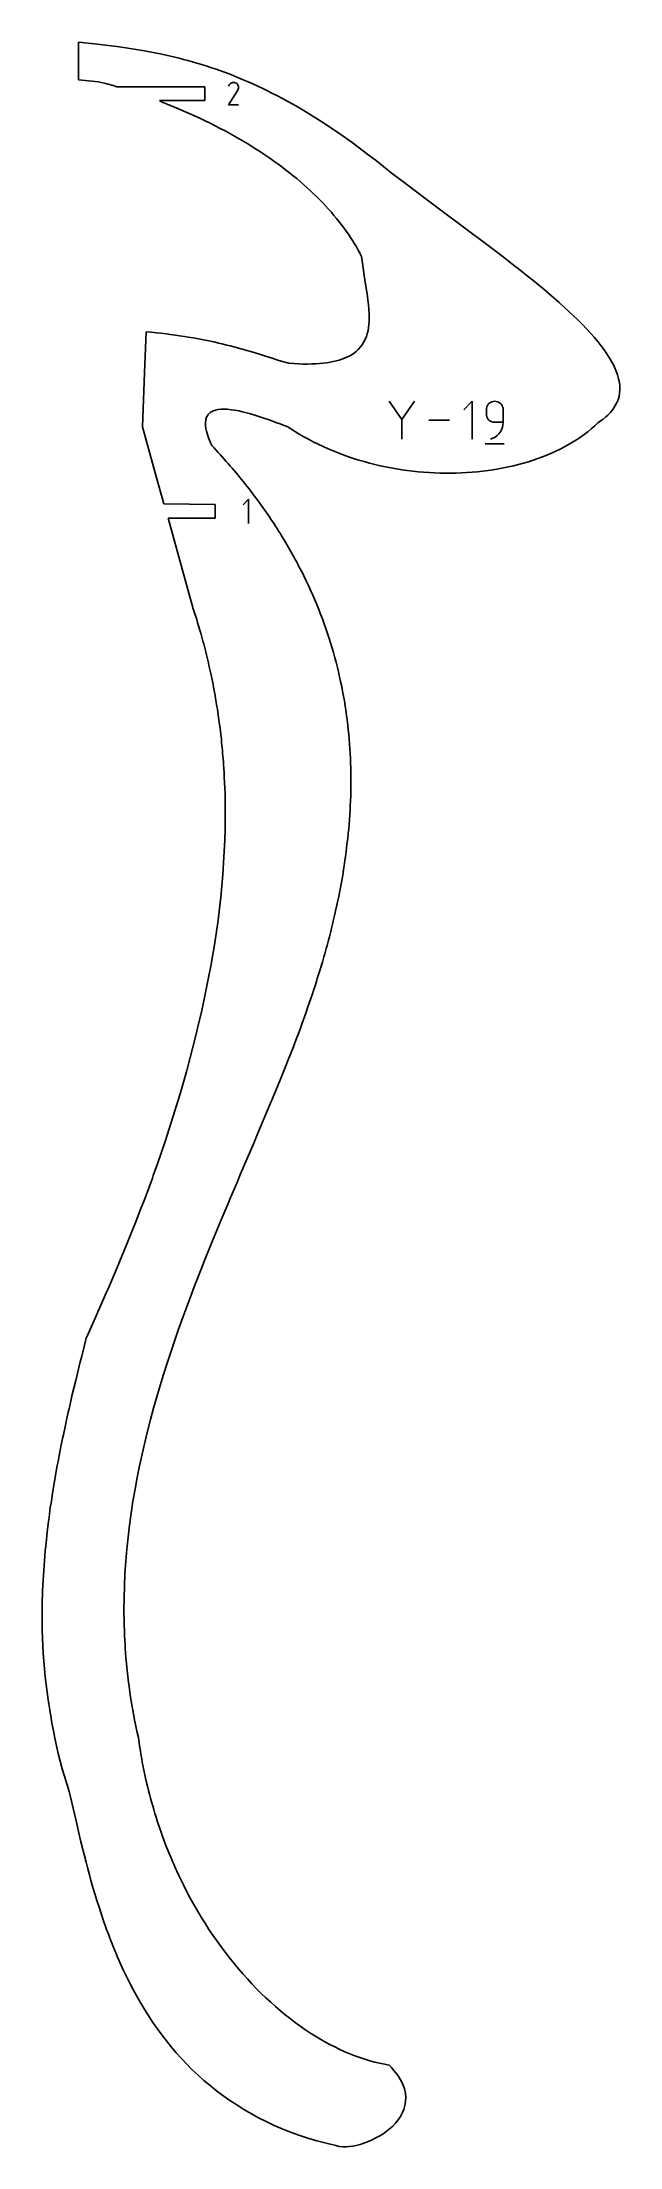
# Model space of a CAD drawing. Header units: centimetres. Extents: x -105 to 10, y -204 to 215.
import ezdxf

# ---------------------------------------------------------------- set-up
doc = ezdxf.new("R2010")
doc.units = ezdxf.units.CM
doc.header["$MEASUREMENT"] = 0
doc.layers.add('annotation', color=7, linetype='Continuous', lineweight=0)
doc.layers.add('boundary', color=7, linetype='Continuous', lineweight=0)

msp = doc.modelspace()

# ---------------------------------------------------------------- linework, layer by layer
at = {"layer": 'annotation', "color": 1, "lineweight": 25, "true_color": 0xff0000}
for p, q in [((-67.8, 202.55), (-65.97, 205.49)), ((-67.66, 206.51), (-67.79, 206.26)), ((-67.56, 206.66), (-67.66, 206.51)), ((-67.44, 206.78), (-67.56, 206.66)), ((-67.3, 206.88), (-67.44, 206.78)), ((-67.14, 206.95), (-67.3, 206.88)), ((-66.98, 206.99), (-67.14, 206.95)), ((-66.81, 207.01), (-66.98, 206.99)), ((-66.64, 206.99), (-66.81, 207.01)), ((-66.47, 206.95), (-66.64, 206.99)), ((-66.31, 206.87), (-66.47, 206.95)), ((-66.17, 206.77), (-66.31, 206.87)), ((-66.31, 206.87), (-66.31, 206.87)), ((-66.04, 206.65), (-66.17, 206.77)), ((-65.95, 206.51), (-66.04, 206.65)), ((-65.97, 205.49), (-65.97, 205.5)), ((-65.97, 205.5), (-65.97, 205.5)), ((-65.97, 205.5), (-65.96, 205.5)), ((-65.97, 205.49), (-65.97, 205.49)), ((-65.96, 205.51), (-65.95, 205.52)), ((-65.96, 205.5), (-65.96, 205.51)), ((-65.96, 205.51), (-65.96, 205.51)), ((-65.96, 205.51), (-65.96, 205.51)), ((-65.96, 205.51), (-65.96, 205.51)), ((-65.88, 206.35), (-65.95, 206.51)), ((-65.95, 205.52), (-65.88, 205.68)), ((-65.95, 205.52), (-65.95, 205.52)), ((-65.95, 205.52), (-65.95, 205.52)), ((-65.83, 206.19), (-65.88, 206.35)), ((-65.88, 205.68), (-65.83, 205.85)), ((-65.82, 206.02), (-65.83, 206.19)), ((-65.83, 205.85), (-65.82, 206.02)), ((-65.82, 202.55), (-67.8, 202.55)), ((-33.3, 139.86), (-35.82, 143.5)), ((-30.79, 143.5), (-33.3, 139.86)), ((-19.32, 143.5), (-21, 141.82)), ((-19.32, 135.95), (-19.32, 143.5)), ((-16.26, 142.67), (-16.39, 142.41)), ((-16.1, 142.9), (-16.26, 142.67)), ((-15.9, 143.11), (-16.1, 142.9)), ((-15.66, 143.27), (-15.9, 143.11)), ((-15.4, 143.39), (-15.66, 143.27)), ((-15.12, 143.47), (-15.4, 143.39)), ((-14.82, 143.5), (-15.12, 143.47)), ((-14.51, 143.47), (-14.82, 143.5)), ((-14.82, 143.5), (-14.82, 143.5)), ((-14.23, 143.39), (-14.51, 143.47)), ((-13.97, 143.27), (-14.23, 143.39)), ((-13.74, 143.11), (-13.97, 143.27)), ((-13.53, 142.9), (-13.74, 143.11)), ((-13.37, 142.67), (-13.53, 142.9)), ((-13.25, 142.41), (-13.37, 142.67)), ((-33.3, 140.15), (-33.3, 135.95)), ((-23.83, 139.73), (-27.95, 139.73)), ((-16.47, 142.12), (-16.49, 141.82)), ((-16.49, 141.82), (-16.49, 140.98)), ((-16.49, 140.98), (-16.49, 140.98)), ((-16.49, 140.98), (-16.47, 140.68)), ((-16.39, 142.41), (-16.47, 142.12)), ((-16.47, 140.68), (-16.39, 140.4)), ((-16.39, 140.4), (-16.26, 140.14)), ((-16.26, 140.14), (-16.1, 139.9)), ((-16.1, 139.9), (-15.9, 139.7)), ((-15.9, 139.7), (-15.66, 139.53)), ((-15.66, 139.53), (-15.4, 139.41)), ((-15.4, 139.41), (-15.12, 139.33)), ((-15.12, 139.33), (-14.82, 139.31)), ((-14.82, 139.31), (-13.14, 139.31)), ((-13.29, 138.31), (-13.18, 138.8)), ((-13.17, 142.12), (-13.25, 142.41)), ((-13.18, 138.8), (-13.14, 139.31)), ((-13.14, 141.82), (-13.17, 142.12)), ((-13.14, 139.31), (-13.14, 141.82)), ((-13.14, 141.82), (-13.14, 141.82)), ((-16.7, 135.01), (-12.93, 135.01)), ((-15.65, 135.95), (-15.18, 136.13)), ((-15.65, 135.95), (-15.65, 135.95)), ((-15.18, 136.13), (-14.74, 136.37)), ((-14.74, 136.37), (-14.34, 136.67)), ((-14.34, 136.67), (-13.99, 137.02)), ((-13.99, 137.02), (-13.7, 137.41)), ((-13.7, 137.41), (-13.46, 137.84)), ((-13.46, 137.84), (-13.29, 138.31)), ((-63.8, 123.97), (-64.87, 122.9)), ((-63.8, 119.17), (-63.8, 123.97))]:
    msp.add_line(p, q, dxfattribs=at)
at = {"layer": 'boundary', "color": 5, "lineweight": 25, "true_color": 0x0000ff}
for p, q in [((-97.65, 215.04), (-97.67, 208.22)), ((-94.45, 214.68), (-97.65, 215.04)), ((-92.82, 214.49), (-94.45, 214.68)), ((-91.18, 214.29), (-92.82, 214.49)), ((-89.53, 214.07), (-91.18, 214.29)), ((-87.87, 213.83), (-89.53, 214.07)), ((-86.2, 213.57), (-87.87, 213.83)), ((-84.51, 213.28), (-86.2, 213.57)), ((-82.8, 212.96), (-84.51, 213.28)), ((-81.09, 212.62), (-82.8, 212.96)), ((-79.38, 212.24), (-81.09, 212.62)), ((-78.51, 212.03), (-79.38, 212.24)), ((-77.63, 211.82), (-78.51, 212.03)), ((-76.75, 211.59), (-77.63, 211.82)), ((-75.87, 211.36), (-76.75, 211.59)), ((-74.98, 211.11), (-75.87, 211.36)), ((-74.09, 210.85), (-74.98, 211.11)), ((-73.19, 210.58), (-74.09, 210.85)), ((-72.28, 210.3), (-73.19, 210.58)), ((-71.38, 210), (-72.28, 210.3)), ((-70.46, 209.7), (-71.38, 210)), ((-69.54, 209.37), (-70.46, 209.7)), ((-97.67, 208.22), (-97.66, 207.55)), ((-97.66, 207.55), (-93.67, 207.13)), ((-93.67, 207.13), (-92.05, 206.75)), ((-92.05, 206.75), (-90.78, 206.38)), ((-90.78, 206.38), (-90.03, 206.15)), ((-90.03, 206.15), (-72.5, 206.15)), ((-72.5, 206.15), (-72.5, 203.41)), ((-68.62, 209.04), (-69.54, 209.37)), ((-67.69, 208.69), (-68.62, 209.04)), ((-66.75, 208.32), (-67.69, 208.69)), ((-65.81, 207.94), (-66.75, 208.32)), ((-64.86, 207.55), (-65.81, 207.94)), ((-63.91, 207.14), (-64.86, 207.55)), ((-62.95, 206.71), (-63.91, 207.14)), ((-61.98, 206.27), (-62.95, 206.71)), ((-61, 205.8), (-61.98, 206.27)), ((-60.02, 205.33), (-61, 205.8)), ((-72.5, 203.41), (-81.52, 203.41)), ((-81.52, 203.41), (-81.02, 203.06)), ((-81.02, 203.06), (-80.01, 202.67)), ((-80.01, 202.67), (-78.89, 202.22)), ((-78.89, 202.22), (-77.78, 201.76)), ((-77.78, 201.76), (-76.69, 201.3)), ((-76.69, 201.3), (-75.62, 200.82)), ((-59.03, 204.83), (-60.02, 205.33)), ((-58.04, 204.32), (-59.03, 204.83)), ((-57.03, 203.78), (-58.04, 204.32)), ((-56.02, 203.23), (-57.03, 203.78)), ((-55, 202.66), (-56.02, 203.23)), ((-53.97, 202.07), (-55, 202.66)), ((-52.94, 201.46), (-53.97, 202.07)), ((-51.89, 200.83), (-52.94, 201.46)), ((-75.62, 200.82), (-74.55, 200.35)), ((-74.55, 200.35), (-73.51, 199.86)), ((-73.51, 199.86), (-72.48, 199.37)), ((-72.48, 199.37), (-71.46, 198.87)), ((-71.46, 198.87), (-70.46, 198.37)), ((-70.46, 198.37), (-69.47, 197.86)), ((-69.47, 197.86), (-68.5, 197.34)), ((-68.5, 197.34), (-67.54, 196.82)), ((-50.84, 200.18), (-51.89, 200.83)), ((-49.78, 199.51), (-50.84, 200.18)), ((-48.71, 198.82), (-49.78, 199.51)), ((-47.63, 198.1), (-48.71, 198.82)), ((-46.54, 197.37), (-47.63, 198.1)), ((-45.44, 196.61), (-46.54, 197.37)), ((-67.54, 196.82), (-66.59, 196.3)), ((-66.59, 196.3), (-65.67, 195.77)), ((-65.67, 195.77), (-64.75, 195.23)), ((-64.75, 195.23), (-63.85, 194.69)), ((-63.85, 194.69), (-62.97, 194.14)), ((-62.97, 194.14), (-62.1, 193.59)), ((-62.1, 193.59), (-61.24, 193.03)), ((-61.24, 193.03), (-60.41, 192.47)), ((-44.33, 195.82), (-45.44, 196.61)), ((-43.21, 195.02), (-44.33, 195.82)), ((-42.08, 194.19), (-43.21, 195.02)), ((-40.94, 193.34), (-42.08, 194.19)), ((-39.79, 192.46), (-40.94, 193.34)), ((-60.41, 192.47), (-59.58, 191.91)), ((-59.58, 191.91), (-58.77, 191.34)), ((-58.77, 191.34), (-57.98, 190.76)), ((-57.98, 190.76), (-57.2, 190.18)), ((-57.2, 190.18), (-56.43, 189.6)), ((-56.43, 189.6), (-55.68, 189.02)), ((-55.68, 189.02), (-54.95, 188.43)), ((-38.63, 191.56), (-39.79, 192.46)), ((-37.37, 190.56), (-38.63, 191.56)), ((-35.41, 189.03), (-37.37, 190.56)), ((-33.62, 187.64), (-35.41, 189.03)), ((-54.95, 188.43), (-54.23, 187.84)), ((-54.23, 187.84), (-53.53, 187.24)), ((-53.53, 187.24), (-52.84, 186.64)), ((-52.84, 186.64), (-52.17, 186.04)), ((-52.17, 186.04), (-51.51, 185.44)), ((-51.51, 185.44), (-50.87, 184.83)), ((-50.87, 184.83), (-50.24, 184.22)), ((-33.1, 187.25), (-33.62, 187.64)), ((-29.32, 184.39), (-33.1, 187.25)), ((-50.24, 184.22), (-49.63, 183.61)), ((-49.63, 183.61), (-49.03, 183)), ((-49.03, 183), (-48.45, 182.38)), ((-48.45, 182.38), (-47.89, 181.76)), ((-47.89, 181.76), (-47.34, 181.14)), ((-47.34, 181.14), (-46.81, 180.52)), ((-46.81, 180.52), (-46.29, 179.89)), ((-28.73, 183.95), (-29.32, 184.39)), ((-24.47, 180.76), (-28.73, 183.95)), ((-22.13, 179.03), (-24.47, 180.76)), ((-46.29, 179.89), (-45.79, 179.27)), ((-45.79, 179.27), (-45.3, 178.64)), ((-45.3, 178.64), (-44.83, 178.02)), ((-44.83, 178.02), (-44.38, 177.39)), ((-44.38, 177.39), (-43.94, 176.76)), ((-43.94, 176.76), (-43.52, 176.13)), ((-43.52, 176.13), (-43.12, 175.5)), ((-19.78, 177.27), (-22.13, 179.03)), ((-17.42, 175.5), (-19.78, 177.27)), ((-43.12, 175.5), (-42.73, 174.86)), ((-42.73, 174.86), (-42.36, 174.23)), ((-42.36, 174.23), (-42, 173.6)), ((-42, 173.6), (-41.66, 172.97)), ((-41.66, 172.97), (-41.34, 172.34)), ((-41.34, 172.34), (-41.2, 171.46)), ((-15.06, 173.71), (-17.42, 175.5)), ((-12.9, 172.06), (-15.06, 173.71)), ((-11.75, 171.17), (-12.9, 172.06)), ((-41.2, 171.46), (-41.09, 170.51)), ((-41.09, 170.51), (-40.96, 169.55)), ((-40.96, 169.55), (-40.82, 168.58)), ((-40.82, 168.58), (-40.54, 166.85)), ((-10.6, 170.27), (-11.75, 171.17)), ((-9.46, 169.38), (-10.6, 170.27)), ((-8.34, 168.48), (-9.46, 169.38)), ((-7.23, 167.59), (-8.34, 168.48)), ((-40.54, 166.85), (-40.24, 164.9)), ((-40.24, 164.9), (-40.07, 163.7)), ((-40.07, 163.7), (-39.95, 162.75)), ((-6.14, 166.69), (-7.23, 167.59)), ((-5.07, 165.8), (-6.14, 166.69)), ((-4.01, 164.91), (-5.07, 165.8)), ((-2.98, 164.02), (-4.01, 164.91)), ((-1.98, 163.14), (-2.98, 164.02)), ((-39.95, 162.75), (-39.87, 161.81)), ((-39.87, 161.81), (-39.82, 160.88)), ((-39.82, 159.42), (-39.85, 158.87)), ((-39.82, 160.88), (-39.81, 159.98)), ((-39.81, 159.98), (-39.82, 159.42)), ((-1, 162.26), (-1.98, 163.14)), ((-0.05, 161.38), (-1, 162.26)), ((0.87, 160.51), (-0.05, 161.38)), ((1.76, 159.65), (0.87, 160.51)), ((2.62, 158.79), (1.76, 159.65)), ((-84.17, 157.33), (-84.51, 149.15)), ((-83.19, 157.24), (-84.17, 157.33)), ((-82.16, 157.14), (-83.19, 157.24)), ((-81.26, 157.04), (-82.16, 157.14)), ((-80.24, 156.92), (-81.26, 157.04)), ((-79.39, 156.81), (-80.24, 156.92)), ((-78.38, 156.68), (-79.39, 156.81)), ((-77.58, 156.56), (-78.38, 156.68)), ((-76.58, 156.41), (-77.58, 156.56)), ((-75.81, 156.29), (-76.58, 156.41)), ((-74.82, 156.12), (-75.81, 156.29)), ((-74.09, 155.99), (-74.82, 156.12)), ((-73.11, 155.8), (-74.09, 155.99)), ((-72.41, 155.66), (-73.11, 155.8)), ((-71.42, 155.46), (-72.41, 155.66)), ((-70.75, 155.31), (-71.42, 155.46)), ((-69.76, 155.09), (-70.75, 155.31)), ((-40.84, 155.32), (-41.21, 154.73)), ((-40.61, 155.78), (-40.84, 155.32)), ((-40.35, 156.42), (-40.61, 155.78)), ((-40.2, 156.91), (-40.35, 156.42)), ((-40.03, 157.61), (-40.2, 156.91)), ((-39.94, 158.13), (-40.03, 157.61)), ((-39.85, 158.87), (-39.94, 158.13)), ((3.44, 157.93), (2.62, 158.79)), ((4.22, 157.08), (3.44, 157.93)), ((4.96, 156.24), (4.22, 157.08)), ((5.67, 155.41), (4.96, 156.24)), ((6.32, 154.58), (5.67, 155.41)), ((-69.11, 154.93), (-69.76, 155.09)), ((-68.12, 154.69), (-69.11, 154.93)), ((-67.47, 154.53), (-68.12, 154.69)), ((-66.47, 154.27), (-67.47, 154.53)), ((-65.84, 154.09), (-66.47, 154.27)), ((-64.82, 153.81), (-65.84, 154.09)), ((-64.19, 153.63), (-64.82, 153.81)), ((-63.16, 153.33), (-64.19, 153.63)), ((-62.53, 153.14), (-63.16, 153.33)), ((-61.47, 152.82), (-62.53, 153.14)), ((-60.84, 152.62), (-61.47, 152.82)), ((-59.75, 152.27), (-60.84, 152.62)), ((-59.11, 152.07), (-59.75, 152.27)), ((-57.99, 151.7), (-59.11, 152.07)), ((-57.34, 151.49), (-57.99, 151.7)), ((-55.82, 151.07), (-57.34, 151.49)), ((-54.83, 151), (-55.82, 151.07)), ((-53.87, 150.95), (-54.83, 151)), ((-52.96, 150.92), (-53.87, 150.95)), ((-52.08, 150.92), (-52.96, 150.92)), ((-51.24, 150.93), (-52.08, 150.92)), ((-50.44, 150.96), (-51.24, 150.93)), ((-49.67, 151.01), (-50.44, 150.96)), ((-48.94, 151.08), (-49.67, 151.01)), ((-48.24, 151.17), (-48.94, 151.08)), ((-47.58, 151.27), (-48.24, 151.17)), ((-46.95, 151.4), (-47.58, 151.27)), ((-46.35, 151.54), (-46.95, 151.4)), ((-45.78, 151.69), (-46.35, 151.54)), ((-45.25, 151.87), (-45.78, 151.69)), ((-44.74, 152.06), (-45.25, 151.87)), ((-44.27, 152.26), (-44.74, 152.06)), ((-43.52, 152.64), (-44.27, 152.26)), ((-43.01, 152.97), (-43.52, 152.64)), ((-42.41, 153.42), (-43.01, 152.97)), ((-42, 153.79), (-42.41, 153.42)), ((-41.52, 154.32), (-42, 153.79)), ((-41.21, 154.73), (-41.52, 154.32)), ((6.93, 153.76), (6.32, 154.58)), ((7.5, 152.95), (6.93, 153.76)), ((8.16, 151.91), (7.5, 152.95)), ((8.43, 151.43), (8.16, 151.91)), ((8.81, 150.73), (8.43, 151.43)), ((-84.51, 149.15), (-84.95, 138.44)), ((9.03, 150.26), (8.81, 150.73)), ((9.36, 149.5), (9.03, 150.26)), ((9.63, 148.74), (9.36, 149.5)), ((9.84, 148), (9.63, 148.74)), ((9.99, 147.27), (9.84, 148)), ((10.07, 146.55), (9.99, 147.27)), ((9.11, 142.51), (9.45, 143.14)), ((9.45, 143.14), (9.72, 143.8)), ((9.72, 143.8), (9.92, 144.46)), ((9.92, 144.46), (10.04, 145.14)), ((10.04, 145.14), (10.09, 145.84)), ((10.09, 145.84), (10.07, 146.55)), ((-84.95, 138.44), (-82.18, 128.49)), ((-72.39, 139.29), (-72.32, 139.85)), ((-72.37, 138.65), (-72.39, 139.29)), ((-72.3, 138.1), (-72.37, 138.65)), ((-72.32, 139.85), (-72.17, 140.33)), ((-72.17, 140.33), (-71.87, 140.84)), ((-71.87, 140.84), (-71.47, 141.24)), ((-71.47, 141.24), (-70.97, 141.54)), ((-70.97, 141.54), (-70.38, 141.76)), ((-70.38, 141.76), (-69.85, 141.87)), ((-69.85, 141.87), (-69.27, 141.92)), ((-69.27, 141.92), (-68.64, 141.94)), ((-68.64, 141.94), (-67.98, 141.9)), ((-67.98, 141.9), (-67.26, 141.82)), ((-67.26, 141.82), (-66.53, 141.71)), ((-66.53, 141.71), (-65.77, 141.57)), ((-65.77, 141.57), (-65, 141.4)), ((-65, 141.4), (-64.2, 141.2)), ((-64.2, 141.2), (-63.4, 140.98)), ((-63.4, 140.98), (-62.59, 140.74)), ((-62.59, 140.74), (-61.77, 140.48)), ((-61.77, 140.48), (-60.96, 140.21)), ((-60.96, 140.21), (-59.71, 139.78)), ((-59.71, 139.78), (-59.02, 139.54)), ((-59.02, 139.54), (-58.16, 139.22)), ((-58.16, 139.22), (-57.51, 138.98)), ((-57.51, 138.98), (-56.71, 138.68)), ((-56.71, 138.68), (-56.11, 138.46)), ((-56.11, 138.46), (-55.59, 138.12)), ((4.4, 138.01), (5.08, 138.6)), ((5.08, 138.6), (5.73, 139.2)), ((5.73, 139.2), (6.19, 139.56)), ((6.19, 139.56), (6.67, 139.9)), ((6.67, 139.9), (7.28, 140.4)), ((7.28, 140.4), (7.68, 140.76)), ((7.68, 140.76), (8.19, 141.28)), ((8.19, 141.28), (8.69, 141.88)), ((8.69, 141.88), (9.11, 142.51)), ((-72.18, 137.53), (-72.3, 138.1)), ((-72, 136.88), (-72.18, 137.53)), ((-71.78, 136.22), (-72, 136.88)), ((-71.59, 135.74), (-71.78, 136.22)), ((-71.38, 135.23), (-71.59, 135.74)), ((-71.14, 134.7), (-71.38, 135.23)), ((-70.69, 134.22), (-71.14, 134.7)), ((-70.3, 133.8), (-70.69, 134.22)), ((-55.59, 138.12), (-54.69, 137.54)), ((-54.69, 137.54), (-53.77, 136.98)), ((-53.77, 136.98), (-52.84, 136.44)), ((-52.84, 136.44), (-51.89, 135.92)), ((-51.89, 135.92), (-50.94, 135.42)), ((-50.94, 135.42), (-49.97, 134.94)), ((-49.97, 134.94), (-48.99, 134.48)), ((-48.99, 134.48), (-48, 134.04)), ((-1.79, 133.99), (-0.95, 134.42)), ((-0.95, 134.42), (-0.13, 134.88)), ((-0.13, 134.88), (0.68, 135.35)), ((0.68, 135.35), (1.46, 135.85)), ((1.46, 135.85), (2.23, 136.36)), ((2.23, 136.36), (2.97, 136.89)), ((2.97, 136.89), (3.7, 137.44)), ((3.7, 137.44), (4.4, 138.01)), ((-69.86, 133.32), (-70.3, 133.8)), ((-69.47, 132.89), (-69.86, 133.32)), ((-69.04, 132.41), (-69.47, 132.89)), ((-68.66, 131.99), (-69.04, 132.41)), ((-68.24, 131.51), (-68.66, 131.99)), ((-67.86, 131.08), (-68.24, 131.51)), ((-67.45, 130.6), (-67.86, 131.08)), ((-67.08, 130.17), (-67.45, 130.6)), ((-66.67, 129.69), (-67.08, 130.17)), ((-48, 134.04), (-47, 133.61)), ((-47, 133.61), (-45.99, 133.21)), ((-45.99, 133.21), (-44.97, 132.82)), ((-44.97, 132.82), (-43.94, 132.46)), ((-43.94, 132.46), (-42.9, 132.11)), ((-42.9, 132.11), (-41.86, 131.79)), ((-41.86, 131.79), (-40.81, 131.48)), ((-40.81, 131.48), (-39.76, 131.19)), ((-39.76, 131.19), (-38.69, 130.92)), ((-38.69, 130.92), (-37.63, 130.67)), ((-37.63, 130.67), (-36.56, 130.44)), ((-36.56, 130.44), (-35.48, 130.23)), ((-35.48, 130.23), (-34.4, 130.04)), ((-34.4, 130.04), (-33.32, 129.87)), ((-15.11, 129.86), (-14.08, 130.04)), ((-14.08, 130.04), (-13.06, 130.23)), ((-13.06, 130.23), (-12.06, 130.44)), ((-12.06, 130.44), (-11.06, 130.66)), ((-11.06, 130.66), (-10.07, 130.91)), ((-10.07, 130.91), (-9.1, 131.18)), ((-9.1, 131.18), (-8.13, 131.46)), ((-8.13, 131.46), (-7.18, 131.77)), ((-7.18, 131.77), (-6.25, 132.09)), ((-6.25, 132.09), (-5.32, 132.43)), ((-5.32, 132.43), (-4.42, 132.79)), ((-4.42, 132.79), (-3.53, 133.17)), ((-3.53, 133.17), (-2.65, 133.57)), ((-2.65, 133.57), (-1.79, 133.99)), ((-82.18, 128.49), (-80.67, 123.09)), ((-66.31, 129.26), (-66.67, 129.69)), ((-65.91, 128.78), (-66.31, 129.26)), ((-65.55, 128.34), (-65.91, 128.78)), ((-65.16, 127.86), (-65.55, 128.34)), ((-64.81, 127.43), (-65.16, 127.86)), ((-64.43, 126.95), (-64.81, 127.43)), ((-64.08, 126.51), (-64.43, 126.95)), ((-63.71, 126.03), (-64.08, 126.51)), ((-63.37, 125.59), (-63.71, 126.03)), ((-33.32, 129.87), (-32.24, 129.71)), ((-32.24, 129.71), (-31.15, 129.58)), ((-31.15, 129.58), (-30.07, 129.47)), ((-30.07, 129.47), (-28.98, 129.37)), ((-28.98, 129.37), (-27.9, 129.29)), ((-27.9, 129.29), (-26.81, 129.24)), ((-26.81, 129.24), (-25.73, 129.2)), ((-25.73, 129.2), (-24.65, 129.18)), ((-24.65, 129.18), (-23.57, 129.18)), ((-23.57, 129.18), (-22.49, 129.2)), ((-22.49, 129.2), (-21.42, 129.24)), ((-21.42, 129.24), (-20.35, 129.29)), ((-20.35, 129.29), (-19.29, 129.37)), ((-19.29, 129.37), (-18.23, 129.46)), ((-18.23, 129.46), (-17.19, 129.58)), ((-17.19, 129.58), (-16.14, 129.71)), ((-16.14, 129.71), (-15.11, 129.86)), ((-80.67, 123.09), (-70.46, 122.94)), ((-70.46, 122.94), (-70.46, 120.19)), ((-63, 125.11), (-63.37, 125.59)), ((-62.67, 124.66), (-63, 125.11)), ((-62.31, 124.18), (-62.67, 124.66)), ((-61.98, 123.74), (-62.31, 124.18)), ((-61.63, 123.26), (-61.98, 123.74)), ((-61.31, 122.81), (-61.63, 123.26)), ((-60.96, 122.33), (-61.31, 122.81)), ((-60.65, 121.88), (-60.96, 122.33)), ((-60.31, 121.4), (-60.65, 121.88)), ((-70.46, 120.19), (-79.81, 120.19)), ((-79.81, 120.19), (-74.82, 102.16)), ((-60, 120.95), (-60.31, 121.4)), ((-59.67, 120.47), (-60, 120.95)), ((-59.37, 120.02), (-59.67, 120.47)), ((-59.05, 119.54), (-59.37, 120.02)), ((-58.75, 119.09), (-59.05, 119.54)), ((-58.43, 118.6), (-58.75, 119.09)), ((-58.14, 118.15), (-58.43, 118.6)), ((-57.84, 117.66), (-58.14, 118.15)), ((-57.55, 117.21), (-57.84, 117.66)), ((-57.25, 116.73), (-57.55, 117.21)), ((-56.97, 116.27), (-57.25, 116.73)), ((-56.68, 115.79), (-56.97, 116.27)), ((-56.41, 115.33), (-56.68, 115.79)), ((-56.12, 114.85), (-56.41, 115.33)), ((-55.86, 114.39), (-56.12, 114.85)), ((-55.58, 113.9), (-55.86, 114.39)), ((-55.32, 113.45), (-55.58, 113.9)), ((-55.04, 112.96), (-55.32, 113.45)), ((-54.79, 112.51), (-55.04, 112.96)), ((-54.52, 112.02), (-54.79, 112.51)), ((-54.28, 111.56), (-54.52, 112.02)), ((-54.02, 111.07), (-54.28, 111.56)), ((-53.78, 110.61), (-54.02, 111.07)), ((-53.52, 110.12), (-53.78, 110.61)), ((-53.29, 109.67), (-53.52, 110.12)), ((-53.04, 109.17), (-53.29, 109.67)), ((-52.82, 108.72), (-53.04, 109.17)), ((-52.35, 107.77), (-52.82, 108.72)), ((-51.91, 106.82), (-52.35, 107.77)), ((-51.47, 105.87), (-51.91, 106.82)), ((-51.05, 104.91), (-51.47, 105.87)), ((-50.64, 103.96), (-51.05, 104.91)), ((-74.82, 102.16), (-74.64, 101.59)), ((-74.64, 101.59), (-74.14, 100.02)), ((-50.24, 103.01), (-50.64, 103.96)), ((-49.85, 102.05), (-50.24, 103.01)), ((-49.48, 101.1), (-49.85, 102.05)), ((-49.12, 100.14), (-49.48, 101.1)), ((-74.14, 100.02), (-73.97, 99.46)), ((-73.97, 99.46), (-73.5, 97.89)), ((-73.5, 97.89), (-73.34, 97.32)), ((-73.34, 97.32), (-72.9, 95.74)), ((-48.77, 99.19), (-49.12, 100.14)), ((-48.43, 98.23), (-48.77, 99.19)), ((-48.1, 97.27), (-48.43, 98.23)), ((-47.78, 96.26), (-48.1, 97.27)), ((-72.9, 95.74), (-72.75, 95.17)), ((-72.75, 95.17), (-72.33, 93.59)), ((-72.33, 93.59), (-72.2, 93.02)), ((-72.2, 93.02), (-71.81, 91.43)), ((-47.49, 95.36), (-47.78, 96.26)), ((-47.19, 94.35), (-47.49, 95.36)), ((-46.92, 93.44), (-47.19, 94.35)), ((-46.64, 92.43), (-46.92, 93.44)), ((-46.4, 91.53), (-46.64, 92.43)), ((-71.81, 91.43), (-71.69, 90.86)), ((-71.69, 90.86), (-71.33, 89.26)), ((-71.33, 89.26), (-71.21, 88.7)), ((-71.21, 88.7), (-70.88, 87.09)), ((-46.14, 90.51), (-46.4, 91.53)), ((-45.92, 89.61), (-46.14, 90.51)), ((-45.69, 88.59), (-45.92, 89.61)), ((-45.49, 87.7), (-45.69, 88.59)), ((-70.88, 87.09), (-70.78, 86.53)), ((-70.78, 86.53), (-70.48, 84.91)), ((-70.48, 84.91), (-70.38, 84.35)), ((-70.38, 84.35), (-70.11, 82.72)), ((-45.28, 86.67), (-45.49, 87.7)), ((-45.1, 85.78), (-45.28, 86.67)), ((-44.91, 84.75), (-45.1, 85.78)), ((-44.75, 83.87), (-44.91, 84.75)), ((-44.59, 82.84), (-44.75, 83.87)), ((-70.11, 82.72), (-70.03, 82.17)), ((-70.03, 82.17), (-69.78, 80.53)), ((-69.78, 80.53), (-69.71, 79.98)), ((-69.71, 79.98), (-69.49, 78.33)), ((-44.45, 81.96), (-44.59, 82.84)), ((-44.31, 80.92), (-44.45, 81.96)), ((-44.19, 80.05), (-44.31, 80.92)), ((-44.07, 79.01), (-44.19, 80.05)), ((-69.49, 78.33), (-69.42, 77.79)), ((-69.42, 77.79), (-69.23, 76.13)), ((-69.23, 76.13), (-69.18, 75.59)), ((-69.18, 75.59), (-69.01, 73.92)), ((-43.97, 78.15), (-44.07, 79.01)), ((-43.87, 77.1), (-43.97, 78.15)), ((-43.79, 76.25), (-43.87, 77.1)), ((-43.71, 75.2), (-43.79, 76.25)), ((-69.01, 73.92), (-68.97, 73.39)), ((-68.97, 73.39), (-68.83, 71.71)), ((-68.83, 71.71), (-68.8, 71.18)), ((-43.65, 74.35), (-43.71, 75.2)), ((-43.59, 73.3), (-43.65, 74.35)), ((-43.54, 72.45), (-43.59, 73.3)), ((-43.51, 71.4), (-43.54, 72.45)), ((-43.48, 70.56), (-43.51, 71.4)), ((-68.8, 71.18), (-68.68, 69.49)), ((-68.68, 69.49), (-68.66, 68.96)), ((-68.66, 68.96), (-68.58, 67.26)), ((-68.58, 67.26), (-68.56, 66.75)), ((-43.46, 69.51), (-43.48, 70.56)), ((-43.45, 68.68), (-43.46, 69.51)), ((-43.45, 67.62), (-43.45, 68.68)), ((-43.45, 66.8), (-43.45, 67.62)), ((-68.56, 66.75), (-68.5, 65.03)), ((-68.5, 65.03), (-68.49, 64.52)), ((-68.49, 64.52), (-68.46, 62.8)), ((-43.62, 61.99), (-43.56, 63.06)), ((-43.56, 63.06), (-43.53, 63.86)), ((-43.53, 63.86), (-43.49, 64.93)), ((-43.49, 64.93), (-43.47, 65.74)), ((-43.47, 65.74), (-43.45, 66.8)), ((-68.46, 60.56), (-68.49, 58.31)), ((-68.46, 62.8), (-68.46, 60.56)), ((-43.89, 58.28), (-43.8, 59.35)), ((-43.8, 59.35), (-43.74, 60.13)), ((-43.74, 60.13), (-43.66, 61.2)), ((-43.66, 61.2), (-43.62, 61.99)), ((-68.55, 56.06), (-68.64, 53.81)), ((-68.49, 58.31), (-68.55, 56.06)), ((-44.38, 53.84), (-44.29, 54.6)), ((-44.29, 54.6), (-44.16, 55.67)), ((-44.16, 55.67), (-44.08, 56.43)), ((-44.08, 56.43), (-43.96, 57.5)), ((-43.96, 57.5), (-43.89, 58.28)), ((-68.77, 51.55), (-68.93, 49.28)), ((-68.64, 53.81), (-68.77, 51.55)), ((-44.9, 50.22), (-44.79, 50.95)), ((-44.79, 50.95), (-44.63, 52.03)), ((-44.63, 52.03), (-44.53, 52.77)), ((-44.53, 52.77), (-44.38, 53.84)), ((-69.13, 47.01), (-69.35, 44.74)), ((-68.93, 49.28), (-69.13, 47.01)), ((-45.74, 45.57), (-45.53, 46.64)), ((-45.53, 46.64), (-45.4, 47.35)), ((-45.4, 47.35), (-45.2, 48.42)), ((-45.2, 48.42), (-45.08, 49.15)), ((-45.08, 49.15), (-44.9, 50.22)), ((-69.61, 42.46), (-69.89, 40.18)), ((-69.35, 44.74), (-69.61, 42.46)), ((-46.63, 41.36), (-46.48, 42.04)), ((-46.48, 42.04), (-46.24, 43.11)), ((-46.24, 43.11), (-46.1, 43.8)), ((-46.1, 43.8), (-45.87, 44.87)), ((-45.87, 44.87), (-45.74, 45.57)), ((-70.21, 37.9), (-70.55, 35.61)), ((-69.89, 40.18), (-70.21, 37.9)), ((-47.73, 36.84), (-47.46, 37.91)), ((-47.46, 37.91), (-47.3, 38.56)), ((-47.3, 38.56), (-47.03, 39.63)), ((-47.03, 39.63), (-46.88, 40.29)), ((-46.88, 40.29), (-46.63, 41.36)), ((-70.55, 35.61), (-70.93, 33.32)), ((-48.65, 33.46), (-48.35, 34.52)), ((-48.35, 34.52), (-48.18, 35.14)), ((-48.18, 35.14), (-47.9, 36.2)), ((-47.9, 36.2), (-47.73, 36.84)), ((-71.33, 31.02), (-71.76, 28.72)), ((-70.93, 33.32), (-71.33, 31.02)), ((-50.13, 28.51), (-49.8, 29.55)), ((-49.8, 29.55), (-49.63, 30.14)), ((-49.63, 30.14), (-49.31, 31.19)), ((-49.31, 31.19), (-49.13, 31.79)), ((-49.13, 31.79), (-48.82, 32.84)), ((-48.82, 32.84), (-48.65, 33.46)), ((-72.22, 26.42), (-72.7, 24.11)), ((-71.76, 28.72), (-72.22, 26.42)), ((-51.35, 24.75), (-51.17, 25.3)), ((-51.17, 25.3), (-50.82, 26.33)), ((-50.82, 26.33), (-50.64, 26.89)), ((-50.64, 26.89), (-50.31, 27.93)), ((-50.31, 27.93), (-50.13, 28.51)), ((-73.21, 21.8), (-73.75, 19.49)), ((-72.7, 24.11), (-73.21, 21.8)), ((-53.15, 19.64), (-52.42, 21.66)), ((-52.42, 21.66), (-52.06, 22.7)), ((-52.06, 22.7), (-51.35, 24.75)), ((-74.31, 17.18), (-74.89, 14.86)), ((-73.75, 19.49), (-74.31, 17.18)), ((-54.68, 15.52), (-54.19, 16.79)), ((-54.19, 16.79), (-53.97, 17.39)), ((-53.97, 17.39), (-53.5, 18.65)), ((-53.5, 18.65), (-53.15, 19.64)), ((-74.89, 14.86), (-75.5, 12.54)), ((-55.93, 12.33), (-54.9, 14.93)), ((-54.9, 14.93), (-54.68, 15.52)), ((-76.13, 10.22), (-76.79, 7.9)), ((-75.5, 12.54), (-76.13, 10.22)), ((-57.91, 7.38), (-57.46, 8.5)), ((-57.46, 8.5), (-56.37, 11.17)), ((-56.37, 11.17), (-55.93, 12.33)), ((-77.46, 5.57), (-78.16, 3.25)), ((-76.79, 7.9), (-77.46, 5.57)), ((-59.49, 3.55), (-59.05, 4.63)), ((-59.05, 4.63), (-57.91, 7.38)), ((-78.88, 0.92), (-79.62, -1.41)), ((-78.16, 3.25), (-78.88, 0.92)), ((-61.95, -2.25), (-59.49, 3.55)), ((-80.38, -3.73), (-81.16, -6.06)), ((-79.62, -1.41), (-80.38, -3.73)), ((-62.79, -4.24), (-61.95, -2.25)), ((-81.16, -6.06), (-81.95, -8.39)), ((-65.42, -10.39), (-62.79, -4.24)), ((-82.95, -11.23), (-83.62, -13.02)), ((-82.77, -10.72), (-82.95, -11.23)), ((-81.95, -8.39), (-82.77, -10.72)), ((-67.53, -15.38), (-66.18, -12.2)), ((-66.18, -12.2), (-65.42, -10.39)), ((-84.49, -15.32), (-85.37, -17.62)), ((-83.62, -13.02), (-84.49, -15.32)), ((-69.27, -19.52), (-67.9, -16.25)), ((-67.9, -16.25), (-67.53, -15.38)), ((-86.27, -19.91), (-87.18, -22.2)), ((-85.37, -17.62), (-86.27, -19.91)), ((-71, -23.7), (-69.61, -20.34)), ((-69.61, -20.34), (-69.27, -19.52)), ((-88.11, -24.48), (-89.04, -26.77)), ((-87.18, -22.2), (-88.11, -24.48)), ((-72.71, -27.94), (-71.32, -24.48)), ((-71.32, -24.48), (-71, -23.7)), ((-89.99, -29.04), (-91.79, -33.27)), ((-89.04, -26.77), (-89.99, -29.04)), ((-74.38, -32.22), (-73, -28.66)), ((-73, -28.66), (-72.71, -27.94)), ((-91.79, -33.27), (-92.06, -33.91)), ((-75.46, -35.03), (-74.65, -32.9)), ((-74.65, -32.9), (-74.38, -32.22)), ((-93.72, -37.71), (-94.07, -38.5)), ((-92.06, -33.91), (-93.72, -37.71)), ((-77.04, -39.34), (-76.26, -37.18)), ((-76.26, -37.18), (-75.46, -35.03)), ((-94.07, -38.5), (-95.68, -42.11)), ((-78.57, -43.69), (-77.82, -41.51)), ((-77.82, -41.51), (-77.04, -39.34)), ((-96.11, -43.08), (-97.03, -46.7)), ((-95.68, -42.11), (-96.11, -43.08)), ((-80.04, -48.1), (-79.31, -45.89)), ((-79.31, -45.89), (-78.57, -43.69)), ((-97.31, -47.83), (-98.21, -51.5)), ((-97.03, -46.7), (-97.31, -47.83)), ((-80.74, -50.32), (-80.04, -48.1)), ((-98.52, -52.76), (-98.96, -54.6)), ((-98.21, -51.5), (-98.52, -52.76)), ((-82.08, -54.79), (-81.42, -52.55)), ((-81.42, -52.55), (-80.74, -50.32)), ((-99.71, -57.85), (-100.12, -59.71)), ((-99.54, -57.14), (-99.71, -57.85)), ((-99.12, -55.28), (-99.54, -57.14)), ((-98.96, -54.6), (-99.12, -55.28)), ((-83.33, -59.32), (-82.72, -57.05)), ((-82.72, -57.05), (-82.08, -54.79)), ((-100.68, -62.32), (-100.84, -63.09)), ((-100.28, -60.45), (-100.68, -62.32)), ((-100.12, -59.71), (-100.28, -60.45)), ((-84.48, -63.9), (-83.92, -61.6)), ((-83.92, -61.6), (-83.33, -59.32)), ((-101.38, -65.77), (-101.74, -67.67)), ((-101.22, -64.98), (-101.38, -65.77)), ((-100.84, -63.09), (-101.22, -64.98)), ((-85.51, -68.53), (-85.01, -66.21)), ((-85.01, -66.21), (-84.48, -63.9)), ((-102.39, -71.23), (-102.7, -73.15)), ((-102.24, -70.39), (-102.39, -71.23)), ((-101.9, -68.48), (-102.24, -70.39)), ((-101.74, -67.67), (-101.9, -68.48)), ((-86.41, -73.2), (-85.98, -70.86)), ((-85.98, -70.86), (-85.51, -68.53)), ((-102.84, -74), (-103.13, -75.95)), ((-102.7, -73.15), (-102.84, -74)), ((-86.82, -75.56), (-86.41, -73.2)), ((-103.65, -79.64), (-103.89, -81.65)), ((-103.53, -78.78), (-103.65, -79.64)), ((-103.27, -76.81), (-103.53, -78.78)), ((-103.13, -75.95), (-103.27, -76.81)), ((-87.51, -80.31), (-87.18, -77.93)), ((-87.18, -77.93), (-86.82, -75.56)), ((-103.99, -82.5), (-104.19, -84.55)), ((-103.89, -81.65), (-103.99, -82.5)), ((-88.04, -85.12), (-87.79, -82.71)), ((-87.79, -82.71), (-87.51, -80.31)), ((-104.45, -87.48), (-104.52, -88.3)), ((-104.28, -85.39), (-104.45, -87.48)), ((-104.19, -84.55), (-104.28, -85.39)), ((-88.41, -89.97), (-88.24, -87.54)), ((-88.24, -87.54), (-88.04, -85.12)), ((-104.71, -91.23), (-104.8, -93.43)), ((-104.66, -90.44), (-104.71, -91.23)), ((-104.52, -88.3), (-104.66, -90.44)), ((-88.52, -92.41), (-88.41, -89.97)), ((-104.87, -95.3), (-104.89, -96.8)), ((-104.84, -94.18), (-104.87, -95.3)), ((-104.8, -93.43), (-104.84, -94.18)), ((-88.61, -97.33), (-88.59, -94.87)), ((-88.59, -94.87), (-88.52, -92.41)), ((-104.89, -96.8), (-104.9, -98.31)), ((-104.9, -98.31), (-104.9, -99.82)), ((-104.9, -99.82), (-104.87, -101.33)), ((-88.58, -99.81), (-88.61, -97.33)), ((-88.51, -101.79), (-88.58, -99.81)), ((-104.87, -101.33), (-104.82, -102.85)), ((-104.82, -102.85), (-104.76, -104.38)), ((-104.76, -104.38), (-104.67, -105.91)), ((-88.49, -102.3), (-88.51, -101.79)), ((-88.39, -104.25), (-88.49, -102.3)), ((-88.36, -104.81), (-88.39, -104.25)), ((-104.67, -105.91), (-104.57, -107.44)), ((-104.57, -107.44), (-104.44, -108.98)), ((-104.44, -108.98), (-104.29, -110.52)), ((-88.21, -106.72), (-88.36, -104.81)), ((-88.16, -107.32), (-88.21, -106.72)), ((-87.98, -109.2), (-88.16, -107.32)), ((-104.29, -110.52), (-104.12, -112.06)), ((-104.12, -112.06), (-103.92, -113.6)), ((-87.91, -109.85), (-87.98, -109.2)), ((-87.69, -111.69), (-87.91, -109.85)), ((-87.61, -112.38), (-87.69, -111.69)), ((-87.35, -114.18), (-87.61, -112.38)), ((-103.92, -113.6), (-103.7, -115.15)), ((-103.7, -115.15), (-103.45, -116.7)), ((-103.45, -116.7), (-103.29, -117.64)), ((-87.24, -114.93), (-87.35, -114.18)), ((-87.03, -116.21), (-87.24, -114.93)), ((-86.81, -117.49), (-87.03, -116.21)), ((-103.29, -117.64), (-103.2, -118.24)), ((-103.2, -118.24), (-102.94, -119.75)), ((-102.94, -119.75), (-102.66, -121.27)), ((-102.66, -121.27), (-102.36, -122.79)), ((-86.57, -118.77), (-86.81, -117.49)), ((-86.31, -120.06), (-86.57, -118.77)), ((-86.04, -121.35), (-86.31, -120.06)), ((-85.75, -122.64), (-86.04, -121.35)), ((-102.36, -122.79), (-102.03, -124.31)), ((-102.03, -124.31), (-101.68, -125.82)), ((-85.6, -123.67), (-85.75, -122.64)), ((-85.51, -124.28), (-85.6, -123.67)), ((-85.35, -125.29), (-85.51, -124.28)), ((-85.25, -125.92), (-85.35, -125.29)), ((-101.68, -125.82), (-101.3, -127.33)), ((-101.3, -127.33), (-100.89, -128.85)), ((-100.89, -128.85), (-100.46, -130.35)), ((-85.08, -126.89), (-85.25, -125.92)), ((-84.96, -127.54), (-85.08, -126.89)), ((-84.78, -128.48), (-84.96, -127.54)), ((-84.65, -129.14), (-84.78, -128.48)), ((-84.45, -130.06), (-84.65, -129.14)), ((-100.46, -130.35), (-99.99, -131.86)), ((-99.99, -131.86), (-99.5, -133.36)), ((-99.5, -133.36), (-99.26, -134.42)), ((-84.31, -130.74), (-84.45, -130.06)), ((-84.1, -131.62), (-84.31, -130.74)), ((-83.94, -132.32), (-84.1, -131.62)), ((-83.73, -133.18), (-83.94, -132.32)), ((-83.55, -133.89), (-83.73, -133.18)), ((-83.33, -134.71), (-83.55, -133.89)), ((-99.26, -134.42), (-98.48, -137.81)), ((-98.48, -137.81), (-98.15, -139.23)), ((-83.13, -135.44), (-83.33, -134.71)), ((-82.9, -136.24), (-83.13, -135.44)), ((-82.69, -136.98), (-82.9, -136.24)), ((-82.46, -137.75), (-82.69, -136.98)), ((-82.23, -138.5), (-82.46, -137.75)), ((-98.15, -139.23), (-97.39, -142.52)), ((-97.39, -142.52), (-97.18, -143.38)), ((-81.99, -139.24), (-82.23, -138.5)), ((-81.74, -140.01), (-81.99, -139.24)), ((-81.5, -140.72), (-81.74, -140.01)), ((-81.23, -141.5), (-81.5, -140.72)), ((-80.98, -142.18), (-81.23, -141.5)), ((-80.7, -142.98), (-80.98, -142.18)), ((-97.18, -143.38), (-96.8, -144.95)), ((-96.8, -144.95), (-96.55, -145.91)), ((-96.55, -145.91), (-96.17, -147.43)), ((-80.45, -143.63), (-80.7, -142.98)), ((-80.14, -144.44), (-80.45, -143.63)), ((-79.89, -145.06), (-80.14, -144.44)), ((-79.56, -145.88), (-79.89, -145.06)), ((-79.31, -146.48), (-79.56, -145.88)), ((-78.96, -147.3), (-79.31, -146.48)), ((-96.17, -147.43), (-95.89, -148.49)), ((-95.89, -148.49), (-95.5, -149.95)), ((-95.5, -149.95), (-95.18, -151.11)), ((-78.71, -147.88), (-78.96, -147.3)), ((-78.34, -148.71), (-78.71, -147.88)), ((-78.09, -149.26), (-78.34, -148.71)), ((-77.7, -150.1), (-78.09, -149.26)), ((-77.45, -150.62), (-77.7, -150.1)), ((-77.04, -151.47), (-77.45, -150.62)), ((-95.18, -151.11), (-94.78, -152.5)), ((-94.78, -152.5), (-94.41, -153.76)), ((-94.41, -153.76), (-94.01, -155.08)), ((-94.01, -155.08), (-93.58, -156.43)), ((-76.79, -151.97), (-77.04, -151.47)), ((-76.37, -152.82), (-76.79, -151.97)), ((-76.12, -153.29), (-76.37, -152.82)), ((-75.67, -154.15), (-76.12, -153.29)), ((-75.42, -154.6), (-75.67, -154.15)), ((-74.71, -155.89), (-75.42, -154.6)), ((-93.58, -156.43), (-93.18, -157.68)), ((-93.18, -157.68), (-92.68, -159.13)), ((-92.68, -159.13), (-92.27, -160.3)), ((-73.98, -157.16), (-74.71, -155.89)), ((-73.23, -158.41), (-73.98, -157.16)), ((-72.47, -159.64), (-73.23, -158.41)), ((-92.27, -160.3), (-92, -161.06)), ((-92, -161.06), (-91.79, -161.61)), ((-91.79, -161.61), (-91.5, -162.39)), ((-91.5, -162.39), (-91.3, -162.92)), ((-91.3, -162.92), (-90.98, -163.72)), ((-71.69, -160.85), (-72.47, -159.64)), ((-70.9, -162.03), (-71.69, -160.85)), ((-70.09, -163.2), (-70.9, -162.03)), ((-69.26, -164.34), (-70.09, -163.2)), ((-90.98, -163.72), (-90.78, -164.23)), ((-90.78, -164.23), (-90.44, -165.06)), ((-90.44, -165.06), (-90.24, -165.54)), ((-90.24, -165.54), (-89.88, -166.39)), ((-89.88, -166.39), (-89.29, -167.71)), ((-68.42, -165.46), (-69.26, -164.34)), ((-67.57, -166.56), (-68.42, -165.46)), ((-66.71, -167.64), (-67.57, -166.56)), ((-65.83, -168.69), (-66.71, -167.64)), ((-89.29, -167.71), (-88.68, -169.04)), ((-88.68, -169.04), (-88.05, -170.36)), ((-88.05, -170.36), (-87.39, -171.67)), ((-87.39, -171.67), (-86.7, -172.97)), ((-64.95, -169.72), (-65.83, -168.69)), ((-64.05, -170.72), (-64.95, -169.72)), ((-63.14, -171.7), (-64.05, -170.72)), ((-62.22, -172.66), (-63.14, -171.7)), ((-86.7, -172.97), (-85.99, -174.27)), ((-85.99, -174.27), (-85.25, -175.56)), ((-85.25, -175.56), (-84.48, -176.84)), ((-61.29, -173.59), (-62.22, -172.66)), ((-60.35, -174.49), (-61.29, -173.59)), ((-59.4, -175.37), (-60.35, -174.49)), ((-58.45, -176.22), (-59.4, -175.37)), ((-84.48, -176.84), (-83.68, -178.1)), ((-83.68, -178.1), (-82.85, -179.36)), ((-82.85, -179.36), (-81.99, -180.6)), ((-57.49, -177.05), (-58.45, -176.22)), ((-56.52, -177.84), (-57.49, -177.05)), ((-55.55, -178.61), (-56.52, -177.84)), ((-54.57, -179.36), (-55.55, -178.61)), ((-53.59, -180.07), (-54.57, -179.36)), ((-52.6, -180.76), (-53.59, -180.07)), ((-81.99, -180.6), (-81.09, -181.82)), ((-81.09, -181.82), (-80.17, -183.03)), ((-80.17, -183.03), (-79.21, -184.22)), ((-79.21, -184.22), (-78.21, -185.4)), ((-51.61, -181.42), (-52.6, -180.76)), ((-50.62, -182.05), (-51.61, -181.42)), ((-49.62, -182.65), (-50.62, -182.05)), ((-48.62, -183.22), (-49.62, -182.65)), ((-47.62, -183.76), (-48.62, -183.22)), ((-46.63, -184.27), (-47.62, -183.76)), ((-45.63, -184.76), (-46.63, -184.27)), ((-78.21, -185.4), (-77.18, -186.55)), ((-77.18, -186.55), (-76.11, -187.68)), ((-76.11, -187.68), (-75.01, -188.79)), ((-44.63, -185.21), (-45.63, -184.76)), ((-43.64, -185.63), (-44.63, -185.21)), ((-42.64, -186.02), (-43.64, -185.63)), ((-41.65, -186.38), (-42.64, -186.02)), ((-40.67, -186.71), (-41.65, -186.38)), ((-39.69, -187), (-40.67, -186.71)), ((-38.71, -187.27), (-39.69, -187)), ((-37.74, -187.5), (-38.71, -187.27)), ((-36.78, -187.7), (-37.74, -187.5)), ((-35.83, -187.88), (-36.78, -187.7)), ((-35.37, -188.38), (-35.83, -187.88)), ((-34.94, -188.87), (-35.37, -188.38)), ((-75.01, -188.79), (-73.87, -189.88)), ((-73.87, -189.88), (-72.69, -190.94)), ((-72.69, -190.94), (-71.47, -191.97)), ((-71.47, -191.97), (-70.21, -192.98)), ((-34.55, -189.36), (-34.94, -188.87)), ((-34.19, -189.84), (-34.55, -189.36)), ((-33.87, -190.32), (-34.19, -189.84)), ((-33.59, -190.79), (-33.87, -190.32)), ((-33.34, -191.25), (-33.59, -190.79)), ((-33.04, -191.89), (-33.34, -191.25)), ((-32.8, -192.6), (-33.04, -191.89)), ((-32.61, -193.48), (-32.8, -192.6)), ((-70.21, -192.98), (-68.91, -193.96)), ((-68.91, -193.96), (-67.56, -194.91)), ((-67.56, -194.91), (-66.18, -195.82)), ((-66.18, -195.82), (-64.75, -196.71)), ((-64.75, -196.71), (-63.72, -197.31)), ((-33.21, -197.42), (-32.9, -196.69)), ((-32.9, -196.69), (-32.68, -195.93)), ((-32.68, -195.93), (-32.56, -195.14)), ((-32.53, -194.32), (-32.61, -193.48)), ((-32.56, -195.14), (-32.53, -194.32)), ((-63.72, -197.31), (-61.82, -198.37)), ((-61.82, -198.37), (-60.31, -199.14)), ((-60.31, -199.14), (-58.75, -199.88)), ((-58.75, -199.88), (-57.14, -200.58)), ((-57.14, -200.58), (-55.48, -201.24)), ((-37.12, -201.6), (-36.42, -201.11)), ((-36.42, -201.11), (-35.75, -200.58)), ((-35.75, -200.58), (-35.13, -200.02)), ((-35.13, -200.02), (-35.12, -200.01)), ((-35.12, -200.01), (-34.56, -199.42)), ((-34.56, -199.42), (-34.04, -198.79)), ((-34.04, -198.79), (-33.59, -198.12)), ((-33.59, -198.12), (-33.21, -197.42)), ((-55.48, -201.24), (-53.78, -201.85)), ((-53.78, -201.85), (-52.02, -202.43)), ((-52.02, -202.43), (-50.22, -202.96)), ((-50.22, -202.96), (-48.36, -203.45)), ((-48.36, -203.45), (-46.46, -203.88)), ((-46.46, -203.88), (-45.8, -204.08)), ((-45.8, -204.08), (-45.01, -204.17)), ((-45.01, -204.17), (-44.41, -204.16)), ((-44.41, -204.16), (-43.76, -204.11)), ((-43.76, -204.11), (-43.08, -204.01)), ((-43.08, -204.01), (-42.37, -203.86)), ((-42.37, -203.86), (-41.63, -203.67)), ((-41.63, -203.67), (-40.88, -203.43)), ((-40.88, -203.43), (-40.11, -203.15)), ((-40.11, -203.15), (-39.35, -202.82)), ((-39.35, -202.82), (-38.59, -202.46)), ((-38.59, -202.46), (-37.84, -202.05)), ((-37.84, -202.05), (-37.12, -201.6))]:
    msp.add_line(p, q, dxfattribs=at)

doc.saveas('drawing.dxf')
